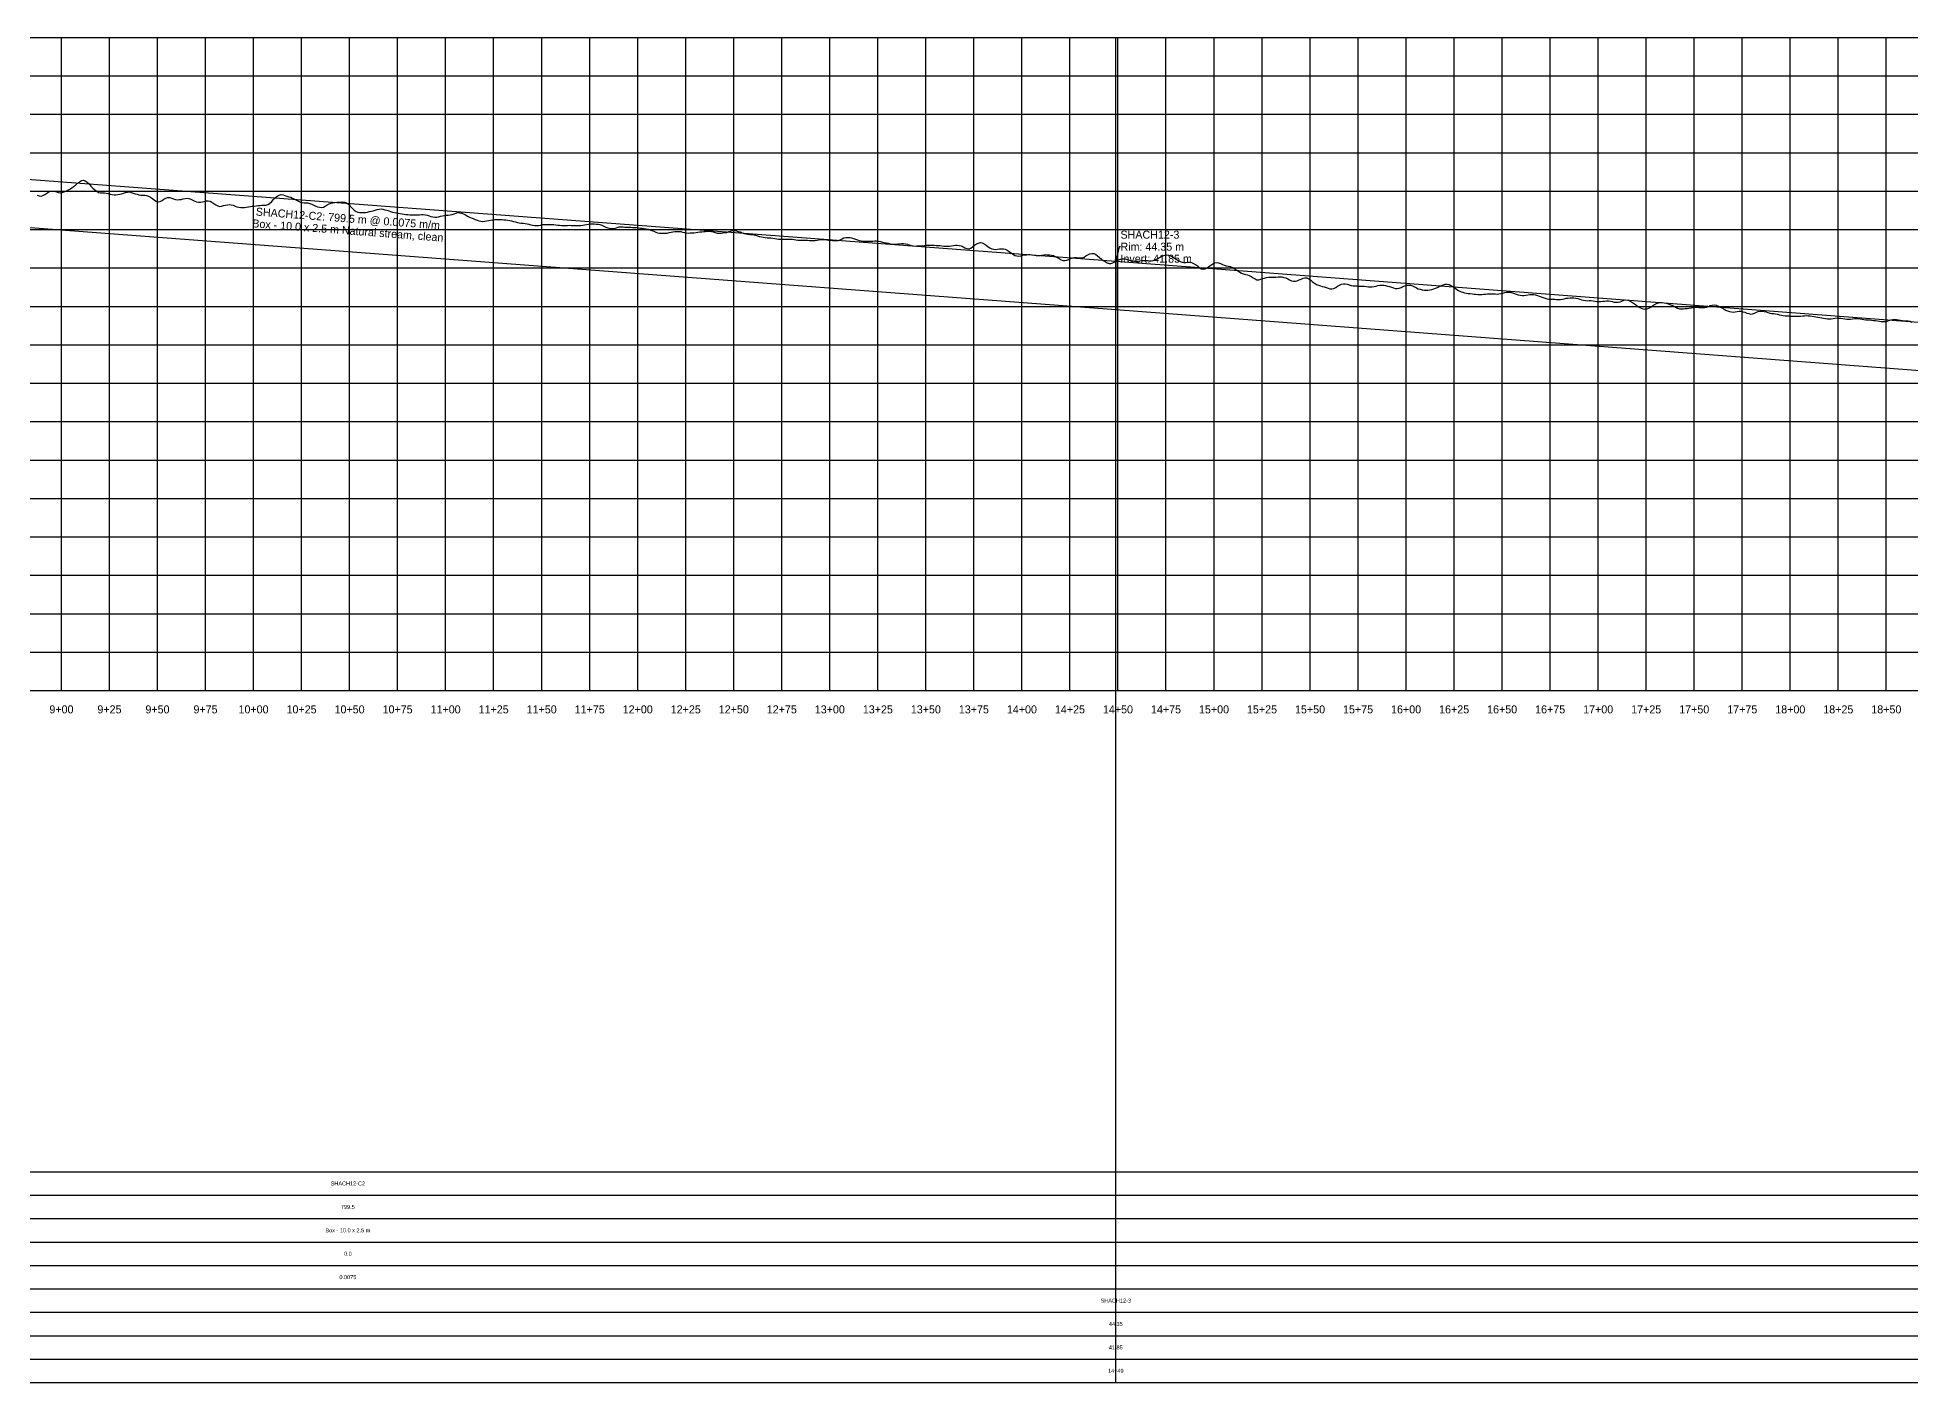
# Model space of a CAD drawing. Extents: x -64 to 3812, y -140 to 571.
# Drawn here: x 888 to 1863, y -140 to 560 of the extents above; entities that cross this region are included whole.
import ezdxf
from ezdxf.enums import TextEntityAlignment as Align

# ---------------------------------------------------------------- set-up
doc = ezdxf.new("R2010")
doc.units = 0
for name, color, linetype in [('Annotation', 7, 'Continuous'), ('Annotation_Table', 254, 'Continuous'), ('Crown', 7, 'Continuous'), ('Grid', 254, 'Continuous'), ('Grid_Text', 7, 'Continuous'), ('Ground_Elevation', 3, 'Continuous'), ('Hydraulic_Grade', 5, 'Continuous'), ('Invert', 7, 'Continuous'), ('Structure', 7, 'Continuous')]:
    doc.layers.add(name, color=color, linetype=linetype)

msp = doc.modelspace()

# ---------------------------------------------------------------- linework, layer by layer
at = {"layer": 'Annotation', "color": 0}
msp.add_lwpolyline([(1451.31, 451.09), (1450.57, 451.09), (1448.87, 443.47)], dxfattribs=at)
msp.add_lwpolyline([(1448.87, 443.47), (1448.67, 444.45), (1449.46, 444.27)], close=True, dxfattribs=at)
at = {"layer": 'Annotation_Table', "color": 254}
for points in [[(1448.87, -140.21), (1448.87, 560)], [(-25, -30.48), (3774.95, -30.48)], [(-25, -42.67), (3774.95, -42.67)], [(-25, -54.86), (3774.95, -54.86)], [(-25, -67.06), (3774.95, -67.06)], [(-25, -79.25), (3774.95, -79.25)], [(-25, -91.44), (3774.95, -91.44)], [(-25, -103.63), (3774.95, -103.63)], [(-25, -115.82), (3774.95, -115.82)], [(-25, -128.02), (3774.95, -128.02)], [(-25, -140.21), (3774.95, -140.21)]]:
    msp.add_lwpolyline(points, dxfattribs=at)
at = {"layer": 'Crown', "color": 0}
for points in [[(649.36, 503.81), (1448.87, 443.47)], [(1448.87, 443.47), (1448.87, 443.47)], [(1448.87, 443.47), (2524.45, 361.87)]]:
    msp.add_lwpolyline(points, dxfattribs=at)
at = {"layer": 'Grid', "color": 254}
for points in [[(-25, 560), (3775, 560)], [(900, 220), (900, 560)], [(925, 220), (925, 560)], [(950, 220), (950, 560)], [(975, 220), (975, 560)], [(1000, 220), (1000, 560)], [(1025, 220), (1025, 560)], [(1050, 220), (1050, 560)], [(1075, 220), (1075, 560)], [(1100, 220), (1100, 560)], [(1125, 220), (1125, 560)], [(1150, 220), (1150, 560)], [(1175, 220), (1175, 560)], [(1200, 220), (1200, 560)], [(1225, 220), (1225, 560)], [(1250, 220), (1250, 560)], [(1275, 220), (1275, 560)], [(1300, 220), (1300, 560)], [(1325, 220), (1325, 560)], [(1350, 220), (1350, 560)], [(1375, 220), (1375, 560)], [(1400, 220), (1400, 560)], [(1425, 220), (1425, 560)], [(1450, 220), (1450, 560)], [(1475, 220), (1475, 560)], [(1500, 220), (1500, 560)], [(1525, 220), (1525, 560)], [(1550, 220), (1550, 560)], [(1575, 220), (1575, 560)], [(1600, 220), (1600, 560)], [(1625, 220), (1625, 560)], [(1650, 220), (1650, 560)], [(1675, 220), (1675, 560)], [(1700, 220), (1700, 560)], [(1725, 220), (1725, 560)], [(1750, 220), (1750, 560)], [(1775, 220), (1775, 560)], [(1800, 220), (1800, 560)], [(1825, 220), (1825, 560)], [(1850, 220), (1850, 560)], [(-25, 540), (3775, 540)], [(-25, 520), (3775, 520)], [(-25, 500), (3775, 500)], [(-25, 480), (3775, 480)], [(-25, 460), (3775, 460)], [(-25, 440), (3775, 440)], [(-25, 420), (3775, 420)], [(-25, 400), (3775, 400)], [(-25, 380), (3775, 380)], [(-25, 360), (3775, 360)], [(-25, 340), (3775, 340)], [(-25, 320), (3775, 320)], [(-25, 300), (3775, 300)], [(-25, 280), (3775, 280)], [(-25, 260), (3775, 260)], [(-25, 240), (3775, 240)], [(-25, 220), (3775, 220)]]:
    msp.add_lwpolyline(points, dxfattribs=at)
at = {"layer": 'Ground_Elevation', "color": 3}
msp.add_lwpolyline([(887.36, 477.98), (888.36, 477.49), (889.36, 477.38), (890.36, 477.67), (891.36, 478.26), (892.36, 478.99), (893.36, 479.65), (894.36, 480.06), (895.36, 480.16), (896.36, 479.98), (897.36, 479.63), (898.36, 479.3), (899.36, 479.16), (900.36, 479.28), (901.36, 479.6), (902.36, 480.05), (903.36, 480.53), (904.36, 481.09), (905.36, 481.69), (906.36, 482.37), (907.36, 483.17), (908.36, 484.07), (909.36, 484.89), (910.36, 485.46), (911.36, 485.66), (912.36, 485.41), (913.36, 484.75), (914.36, 483.77), (915.36, 482.67), (916.36, 481.6), (917.36, 480.66), (918.36, 479.9), (919.36, 479.37), (920.36, 479.14), (921.36, 479.08), (922.36, 479.07), (923.36, 478.97), (924.36, 478.75), (925.36, 478.49), (926.36, 478.26), (927.36, 478.12), (928.36, 478.11), (929.36, 478.21), (930.36, 478.39), (931.36, 478.66), (932.36, 478.98), (933.36, 479.32), (934.36, 479.55), (935.36, 479.57), (936.36, 479.34), (937.36, 478.99), (938.36, 478.65), (939.36, 478.38), (940.36, 478.16), (941.36, 477.98), (942.36, 477.91), (943.36, 477.89), (944.36, 477.76), (945.36, 477.42), (946.36, 476.85), (947.36, 476.14), (948.36, 475.35), (949.36, 474.7), (950.36, 474.43), (951.36, 474.6), (952.36, 475.12), (953.36, 475.8), (954.36, 476.36), (955.36, 476.68), (956.36, 476.68), (957.36, 476.37), (958.36, 475.93), (959.36, 475.62), (960.36, 475.54), (961.36, 475.58), (962.36, 475.72), (963.36, 475.97), (964.36, 476.22), (965.36, 476.32), (966.36, 476.15), (967.36, 475.77), (968.36, 475.28), (969.36, 474.8), (970.36, 474.45), (971.36, 474.26), (972.36, 474.24), (973.36, 474.41), (974.36, 474.67), (975.36, 474.9), (976.36, 474.94), (977.36, 474.73), (978.36, 474.25), (979.36, 473.57), (980.36, 472.87), (981.36, 472.32), (982.36, 472.08), (983.36, 472.17), (984.36, 472.44), (985.36, 472.73), (986.36, 472.91), (987.36, 472.96), (988.36, 472.9), (989.36, 472.63), (990.36, 472.26), (991.36, 471.91), (992.36, 471.67), (993.36, 471.54), (994.36, 471.52), (995.36, 471.54), (996.36, 471.62), (997.36, 471.78), (998.36, 471.96), (999.36, 472.12), (1000.36, 472.24), (1001.36, 472.37), (1002.36, 472.49), (1003.36, 472.6), (1004.36, 472.69), (1005.36, 472.72), (1006.36, 472.78), (1007.36, 472.98), (1008.36, 473.51), (1009.36, 474.46), (1010.36, 475.57), (1011.36, 476.61), (1012.36, 477.43), (1013.36, 477.95), (1014.36, 478.19), (1015.36, 478.12), (1016.36, 477.78), (1017.36, 477.4), (1018.36, 477.08), (1019.36, 476.78), (1020.36, 476.4), (1021.36, 475.85), (1022.36, 475.25), (1023.36, 474.72), (1024.36, 474.32), (1025.36, 474.09), (1026.36, 473.96), (1027.36, 473.92), (1028.36, 473.87), (1029.36, 473.61), (1030.36, 473.19), (1031.36, 472.7), (1032.36, 472.24), (1033.36, 471.88), (1034.36, 471.63), (1035.36, 471.51), (1036.36, 471.64), (1037.36, 472.11), (1038.36, 472.83), (1039.36, 473.42), (1040.36, 473.74), (1041.36, 473.92), (1042.36, 474.07), (1043.36, 474.19), (1044.36, 474.24), (1045.36, 474.28), (1046.36, 474.37), (1047.36, 474.3), (1048.36, 473.87), (1049.36, 473.14), (1050.36, 472.18), (1051.36, 471.13), (1052.36, 470.17), (1053.36, 469.48), (1054.36, 469.11), (1055.36, 468.96), (1056.36, 468.87), (1057.36, 468.85), (1058.36, 468.96), (1059.36, 469.14), (1060.36, 469.33), (1061.36, 469.53), (1062.36, 469.77), (1063.36, 470.1), (1064.36, 470.43), (1065.36, 470.68), (1066.36, 470.75), (1067.36, 470.61), (1068.36, 470.35), (1069.36, 470.06), (1070.36, 469.74), (1071.36, 469.35), (1072.36, 468.99), (1073.36, 468.82), (1074.36, 468.75), (1075.36, 468.61), (1076.36, 468.41), (1077.36, 468.17), (1078.36, 468), (1079.36, 467.88), (1080.36, 467.79), (1081.36, 467.7), (1082.36, 467.63), (1083.36, 467.6), (1084.36, 467.61), (1085.36, 467.67), (1086.36, 467.73), (1087.36, 467.78), (1088.36, 467.8), (1089.36, 467.74), (1090.36, 467.54), (1091.36, 467.23), (1092.36, 466.87), (1093.36, 466.56), (1094.36, 466.37), (1095.36, 466.41), (1096.36, 466.65), (1097.36, 466.96), (1098.36, 467.22), (1099.36, 467.38), (1100.36, 467.48), (1101.36, 467.54), (1102.36, 467.62), (1103.36, 467.84), (1104.36, 468.21), (1105.36, 468.6), (1106.36, 468.81), (1107.36, 468.78), (1108.36, 468.56), (1109.36, 468.17), (1110.36, 467.65), (1111.36, 467.04), (1112.36, 466.5), (1113.36, 466.07), (1114.36, 465.69), (1115.36, 465.3), (1116.36, 464.92), (1117.36, 464.58), (1118.36, 464.33), (1119.36, 464.26), (1120.36, 464.33), (1121.36, 464.48), (1122.36, 464.64), (1123.36, 464.81), (1124.36, 465.02), (1125.36, 465.16), (1126.36, 465.2), (1127.36, 465.18), (1128.36, 465.18), (1129.36, 465.18), (1130.36, 465.14), (1131.36, 465.06), (1132.36, 464.94), (1133.36, 464.73), (1134.36, 464.49), (1135.36, 464.24), (1136.36, 463.97), (1137.36, 463.71), (1138.36, 463.53), (1139.36, 463.41), (1140.36, 463.36), (1141.36, 463.24), (1142.36, 463.04), (1143.36, 462.77), (1144.36, 462.48), (1145.36, 462.23), (1146.36, 462.08), (1147.36, 462.06), (1148.36, 462.17), (1149.36, 462.36), (1150.36, 462.57), (1151.36, 462.7), (1152.36, 462.68), (1153.36, 462.64), (1154.36, 462.63), (1155.36, 462.64), (1156.36, 462.57), (1157.36, 462.44), (1158.36, 462.29), (1159.36, 462.22), (1160.36, 462.19), (1161.36, 462.16), (1162.36, 462.16), (1163.36, 462.18), (1164.36, 462.2), (1165.36, 462.19), (1166.36, 462.14), (1167.36, 462.12), (1168.36, 462.1), (1169.36, 462.11), (1170.36, 462.16), (1171.36, 462.25), (1172.36, 462.4), (1173.36, 462.58), (1174.36, 462.78), (1175.36, 462.93), (1176.36, 463.01), (1177.36, 462.99), (1178.36, 462.89), (1179.36, 462.75), (1180.36, 462.55), (1181.36, 462.24), (1182.36, 461.8), (1183.36, 461.31), (1184.36, 460.92), (1185.36, 460.69), (1186.36, 460.61), (1187.36, 460.61), (1188.36, 460.79), (1189.36, 461.13), (1190.36, 461.39), (1191.36, 461.49), (1192.36, 461.43), (1193.36, 461.33), (1194.36, 461.29), (1195.36, 461.26), (1196.36, 461.21), (1197.36, 461.15), (1198.36, 461.1), (1199.36, 461.03), (1200.36, 460.93), (1201.36, 460.78), (1202.36, 460.64), (1203.36, 460.5), (1204.36, 460.36), (1205.36, 460.17), (1206.36, 459.91), (1207.36, 459.56), (1208.36, 459.13), (1209.36, 458.69), (1210.36, 458.34), (1211.36, 458.15), (1212.36, 458.09), (1213.36, 458.09), (1214.36, 458.1), (1215.36, 458.2), (1216.36, 458.4), (1217.36, 458.66), (1218.36, 458.84), (1219.36, 458.96), (1220.36, 459.01), (1221.36, 459.01), (1222.36, 458.93), (1223.36, 458.72), (1224.36, 458.46), (1225.36, 458.26), (1226.36, 458.18), (1227.36, 458.23), (1228.36, 458.31), (1229.36, 458.38), (1230.36, 458.46), (1231.36, 458.61), (1232.36, 458.76), (1233.36, 458.89), (1234.36, 458.99), (1235.36, 459.07), (1236.36, 459.14), (1237.36, 459.13), (1238.36, 459), (1239.36, 458.73), (1240.36, 458.41), (1241.36, 458.17), (1242.36, 458.07), (1243.36, 458.11), (1244.36, 458.24), (1245.36, 458.43), (1246.36, 458.43), (1247.36, 458.97), (1248.36, 459.24), (1249.36, 459.44), (1250.36, 459.47), (1251.36, 459.34), (1252.36, 459.07), (1253.36, 458.74), (1254.36, 458.37), (1255.36, 458.03), (1256.36, 457.77), (1257.36, 457.6), (1258.36, 457.47), (1259.36, 457.36), (1260.36, 457.24), (1261.36, 457.04), (1262.36, 456.76), (1263.36, 456.46), (1264.36, 456.18), (1265.36, 455.99), (1266.36, 455.88), (1267.36, 455.77), (1268.36, 455.68), (1269.36, 455.63), (1270.36, 455.57), (1271.36, 455.43), (1272.36, 455.21), (1273.36, 455.03), (1274.36, 454.95), (1275.36, 454.95), (1276.36, 454.97), (1277.36, 455.02), (1278.36, 455.05), (1279.36, 455.04), (1280.36, 454.94), (1281.36, 454.78), (1282.36, 454.63), (1283.36, 454.5), (1284.36, 454.43), (1285.36, 454.41), (1286.36, 454.43), (1287.36, 454.47), (1288.36, 454.44), (1289.36, 454.39), (1290.36, 454.29), (1291.36, 454.24), (1292.36, 454.31), (1293.36, 454.51), (1294.36, 454.7), (1295.36, 454.79), (1296.36, 454.78), (1297.36, 454.75), (1298.36, 454.68), (1299.36, 454.55), (1300.36, 454.41), (1301.36, 454.31), (1302.36, 454.25), (1303.36, 454.25), (1304.36, 454.38), (1305.36, 454.72), (1306.36, 455.19), (1307.36, 455.61), (1308.36, 455.81), (1309.36, 455.87), (1310.36, 455.86), (1311.36, 455.73), (1312.36, 455.41), (1313.36, 454.98), (1314.36, 454.62), (1315.36, 454.36), (1316.36, 454.17), (1317.36, 454.04), (1318.36, 453.98), (1319.36, 453.93), (1320.36, 453.9), (1321.36, 453.92), (1322.36, 454.02), (1323.36, 454.1), (1324.36, 454.07), (1325.36, 453.91), (1326.36, 453.71), (1327.36, 453.51), (1328.36, 453.3), (1329.36, 453.08), (1330.36, 452.84), (1331.36, 452.63), (1332.36, 452.48), (1333.36, 452.42), (1334.36, 452.46), (1335.36, 452.54), (1336.36, 452.61), (1337.36, 452.67), (1338.36, 452.68), (1339.36, 452.59), (1340.36, 452.37), (1341.36, 452.05), (1342.36, 451.74), (1343.36, 451.5), (1344.36, 451.43), (1345.36, 451.48), (1346.36, 451.54), (1347.36, 451.55), (1348.36, 451.59), (1349.36, 451.69), (1350.36, 451.82), (1351.36, 451.93), (1352.36, 451.95), (1353.36, 451.89), (1354.36, 451.8), (1355.36, 451.74), (1356.36, 451.71), (1357.36, 451.63), (1358.36, 451.51), (1359.36, 451.4), (1360.36, 451.35), (1361.36, 451.34), (1362.36, 451.42), (1363.36, 451.54), (1364.36, 451.68), (1365.36, 451.82), (1366.36, 451.84), (1367.36, 451.73), (1368.36, 451.45), (1369.36, 451.01), (1370.36, 450.53), (1371.36, 450.12), (1372.36, 450.01), (1373.36, 450.31), (1374.36, 450.99), (1375.36, 451.81), (1376.36, 452.49), (1377.36, 452.97), (1378.36, 453.21), (1379.36, 453.12), (1380.36, 452.61), (1381.36, 451.81), (1382.36, 451.03), (1383.36, 450.42), (1384.36, 450), (1385.36, 449.77), (1386.36, 449.68), (1387.36, 449.75), (1388.36, 449.9), (1389.36, 450.01), (1390.36, 449.99), (1391.36, 449.73), (1392.36, 449.22), (1393.36, 448.56), (1394.36, 447.81), (1395.36, 447.13), (1396.36, 446.57), (1397.36, 446.25), (1398.36, 446.21), (1399.36, 446.35), (1400.36, 446.59), (1401.36, 446.77), (1402.36, 446.91), (1403.36, 446.98), (1404.36, 446.94), (1405.36, 446.85), (1406.36, 446.7), (1407.36, 446.58), (1408.36, 446.5), (1409.36, 446.52), (1410.36, 446.66), (1411.36, 446.83), (1412.36, 446.93), (1413.36, 446.92), (1414.36, 446.83), (1415.36, 446.69), (1416.36, 446.42), (1417.36, 445.99), (1418.36, 445.44), (1419.36, 444.85), (1420.36, 444.32), (1421.36, 443.97), (1422.36, 443.83), (1423.36, 443.99), (1424.36, 444.37), (1425.36, 444.9), (1426.36, 445.35), (1427.36, 445.53), (1428.36, 445.44), (1429.36, 445.26), (1430.36, 445.2), (1431.36, 445.34), (1432.36, 445.7), (1433.36, 446.24), (1434.36, 446.84), (1435.36, 447.33), (1436.36, 447.58), (1437.36, 447.52), (1438.36, 447.11), (1439.36, 446.38), (1440.36, 445.49), (1441.36, 444.67), (1442.36, 443.96), (1443.36, 443.29), (1444.36, 442.69), (1445.36, 442.3), (1446.36, 442.26), (1447.36, 442.62), (1448.36, 443.17), (1449.36, 443.74), (1450.36, 444.23), (1451.36, 444.6), (1452.36, 444.81), (1453.36, 444.82), (1454.36, 444.6), (1455.36, 444.27), (1456.36, 443.96), (1457.36, 443.69), (1458.36, 443.53), (1459.36, 443.47), (1460.36, 443.52), (1461.36, 443.67), (1462.36, 443.87), (1463.36, 443.97), (1464.36, 443.92), (1465.36, 443.81), (1466.36, 443.7), (1467.36, 443.7), (1468.36, 443.87), (1469.36, 444.2), (1470.36, 444.71), (1471.36, 445.31), (1472.36, 445.88), (1473.36, 446.36), (1474.36, 446.67), (1475.36, 446.78), (1476.36, 446.66), (1477.36, 446.33), (1478.36, 445.82), (1479.36, 445.18), (1480.36, 444.53), (1481.36, 443.91), (1482.36, 443.4), (1483.36, 443.04), (1484.36, 442.89), (1485.36, 442.91), (1486.36, 442.98), (1487.36, 443), (1488.36, 442.81), (1489.36, 442.41), (1490.36, 441.82), (1491.36, 441.07), (1492.36, 440.27), (1493.36, 439.61), (1494.36, 439.34), (1495.36, 439.55), (1496.36, 440.08), (1497.36, 440.78), (1498.36, 441.52), (1499.36, 442.18), (1500.36, 442.66), (1501.36, 442.81), (1502.36, 442.63), (1503.36, 442.25), (1504.36, 441.84), (1505.36, 441.46), (1506.36, 441.15), (1507.36, 440.92), (1508.36, 440.72), (1509.36, 440.45), (1510.36, 439.96), (1511.36, 439.24), (1512.36, 438.46), (1513.36, 437.76), (1514.36, 437.25), (1515.36, 436.89), (1516.36, 436.63), (1517.36, 436.37), (1518.36, 436.03), (1519.36, 435.52), (1520.36, 434.9), (1521.36, 434.29), (1522.36, 433.89), (1523.36, 433.83), (1524.36, 434.09), (1525.36, 434.46), (1526.36, 434.76), (1527.36, 434.99), (1528.36, 435.15), (1529.36, 435.23), (1530.36, 435.24), (1531.36, 435.21), (1532.36, 435.28), (1533.36, 435.4), (1534.36, 435.44), (1535.36, 435.35), (1536.36, 435.12), (1537.36, 434.79), (1538.36, 434.37), (1539.36, 433.85), (1540.36, 433.35), (1541.36, 433.07), (1542.36, 433.07), (1543.36, 433.35), (1544.36, 433.79), (1545.36, 434.26), (1546.36, 434.67), (1547.36, 434.93), (1548.36, 434.83), (1549.36, 434.36), (1550.36, 433.61), (1551.36, 432.79), (1552.36, 432.04), (1553.36, 431.45), (1554.36, 431.01), (1555.36, 430.69), (1556.36, 430.42), (1557.36, 430.13), (1558.36, 429.78), (1559.36, 429.42), (1560.36, 429.11), (1561.36, 429.07), (1562.36, 429.33), (1563.36, 429.87), (1564.36, 430.47), (1565.36, 431.06), (1566.36, 431.53), (1567.36, 431.8), (1568.36, 431.79), (1569.36, 431.51), (1570.36, 431.14), (1571.36, 430.84), (1572.36, 430.68), (1573.36, 430.65), (1574.36, 430.64), (1575.36, 430.59), (1576.36, 430.54), (1577.36, 430.52), (1578.36, 430.48), (1579.36, 430.39), (1580.36, 430.27), (1581.36, 430.2), (1582.36, 430.22), (1583.36, 430.35), (1584.36, 430.57), (1585.36, 430.84), (1586.36, 431.02), (1587.36, 431.05), (1588.36, 430.99), (1589.36, 430.8), (1590.36, 430.58), (1591.36, 430.3), (1592.36, 429.94), (1593.36, 429.58), (1594.36, 429.31), (1595.36, 429.26), (1596.36, 429.45), (1597.36, 429.82), (1598.36, 430.28), (1599.36, 430.71), (1600.36, 431.02), (1601.36, 431.12), (1602.36, 430.99), (1603.36, 430.66), (1604.36, 430.18), (1605.36, 429.66), (1606.36, 429.22), (1607.36, 428.91), (1608.36, 428.69), (1609.36, 428.5), (1610.36, 428.4), (1611.36, 428.42), (1612.36, 428.6), (1613.36, 428.88), (1614.36, 429.2), (1615.36, 429.53), (1616.36, 429.91), (1617.36, 430.36), (1618.36, 430.86), (1619.36, 431.29), (1620.36, 431.52), (1621.36, 431.54), (1622.36, 431.35), (1623.36, 430.92), (1624.36, 430.31), (1625.36, 429.59), (1626.36, 428.88), (1627.36, 428.27), (1628.36, 427.76), (1629.36, 427.34), (1630.36, 427.04), (1631.36, 426.87), (1632.36, 426.76), (1633.36, 426.67), (1634.36, 426.57), (1635.36, 426.44), (1636.36, 426.3), (1637.36, 426.18), (1638.36, 426.15), (1639.36, 426.19), (1640.36, 426.3), (1641.36, 426.45), (1642.36, 426.57), (1643.36, 426.62), (1644.36, 426.6), (1645.36, 426.54), (1646.36, 426.49), (1647.36, 426.45), (1648.36, 426.48), (1649.36, 426.64), (1650.36, 426.94), (1651.36, 427.25), (1652.36, 427.46), (1653.36, 427.49), (1654.36, 427.33), (1655.36, 427.05), (1656.36, 426.7), (1657.36, 426.36), (1658.36, 426.07), (1659.36, 425.87), (1660.36, 425.75), (1661.36, 425.75), (1662.36, 425.87), (1663.36, 426.04), (1664.36, 426.17), (1665.36, 426.22), (1666.36, 426.2), (1667.36, 426.02), (1668.36, 425.71), (1669.36, 425.32), (1670.36, 424.92), (1671.36, 424.59), (1672.36, 424.26), (1673.36, 423.98), (1674.36, 423.82), (1675.36, 423.75), (1676.36, 423.74), (1677.36, 423.71), (1678.36, 423.66), (1679.36, 423.61), (1680.36, 423.66), (1681.36, 423.82), (1682.36, 424.02), (1683.36, 424.23), (1684.36, 424.36), (1685.36, 424.44), (1686.36, 424.46), (1687.36, 424.42), (1688.36, 424.28), (1689.36, 424.05), (1690.36, 423.74), (1691.36, 423.42), (1692.36, 423.16), (1693.36, 422.99), (1694.36, 422.96), (1695.36, 423.01), (1696.36, 423.04), (1697.36, 422.94), (1698.36, 422.75), (1699.36, 422.62), (1700.36, 422.59), (1701.36, 422.61), (1702.36, 422.65), (1703.36, 422.75), (1704.36, 422.89), (1705.36, 422.92), (1706.36, 422.75), (1707.36, 422.5), (1708.36, 422.26), (1709.36, 422.13), (1710.36, 422.16), (1711.36, 422.41), (1712.36, 422.8), (1713.36, 423.17), (1714.36, 423.34), (1715.36, 423.25), (1716.36, 422.9), (1717.36, 422.35), (1718.36, 421.7), (1719.36, 420.99), (1720.36, 420.3), (1721.36, 419.66), (1722.36, 419.13), (1723.36, 418.78), (1724.36, 418.64), (1725.36, 418.74), (1726.36, 419.06), (1727.36, 419.6), (1728.36, 420.29), (1729.36, 420.99), (1730.36, 421.55), (1731.36, 421.88), (1732.36, 422.04), (1733.36, 422.06), (1734.36, 421.94), (1735.36, 421.69), (1736.36, 421.38), (1737.36, 421.02), (1738.36, 420.6), (1739.36, 420.1), (1740.36, 419.53), (1741.36, 419.05), (1742.36, 418.74), (1743.36, 418.67), (1744.36, 418.73), (1745.36, 418.84), (1746.36, 418.95), (1747.36, 419.1), (1748.36, 419.31), (1749.36, 419.51), (1750.36, 419.64), (1751.36, 419.61), (1752.36, 419.48), (1753.36, 419.36), (1754.36, 419.32), (1755.36, 419.4), (1756.36, 419.61), (1757.36, 419.96), (1758.36, 420.39), (1759.36, 420.72), (1760.36, 420.84), (1761.36, 420.66), (1762.36, 420.29), (1763.36, 419.81), (1764.36, 419.25), (1765.36, 418.65), (1766.36, 418.1), (1767.36, 417.65), (1768.36, 417.32), (1769.36, 417.09), (1770.36, 417.04), (1771.36, 417.17), (1772.36, 417.36), (1773.36, 417.49), (1774.36, 417.44), (1775.36, 417.23), (1776.36, 416.92), (1777.36, 416.56), (1778.36, 416.22), (1779.36, 416.04), (1780.36, 416.16), (1781.36, 416.5), (1782.36, 416.95), (1783.36, 417.31), (1784.36, 417.49), (1785.36, 417.5), (1786.36, 417.37), (1787.36, 417.12), (1788.36, 416.8), (1789.36, 416.52), (1790.36, 416.36), (1791.36, 416.26), (1792.36, 416.14), (1793.36, 415.93), (1794.36, 415.68), (1795.36, 415.41), (1796.36, 415.21), (1797.36, 415.11), (1798.36, 415.07), (1799.36, 415.01), (1800.36, 414.94), (1801.36, 414.89), (1802.36, 414.89), (1803.36, 414.88), (1804.36, 414.87), (1805.36, 414.9), (1806.36, 415.01), (1807.36, 415.15), (1808.36, 415.22), (1809.36, 415.15), (1810.36, 415.01), (1811.36, 414.87), (1812.36, 414.73), (1813.36, 414.58), (1814.36, 414.42), (1815.36, 414.23), (1816.36, 414.02), (1817.36, 413.8), (1818.36, 413.62), (1819.36, 413.54), (1820.36, 413.54), (1821.36, 413.61), (1822.36, 413.73), (1823.36, 413.87), (1824.36, 413.97), (1825.36, 413.95), (1826.36, 413.85), (1827.36, 413.69), (1828.36, 413.52), (1829.36, 413.41), (1830.36, 413.38), (1831.36, 413.43), (1832.36, 413.53), (1833.36, 413.64), (1834.36, 413.7), (1835.36, 413.68), (1836.36, 413.56), (1837.36, 413.37), (1838.36, 413.19), (1839.36, 413.07), (1840.36, 413), (1841.36, 412.95), (1842.36, 412.87), (1843.36, 412.74), (1844.36, 412.6), (1845.36, 412.46), (1846.36, 412.32), (1847.36, 412.2), (1848.36, 412.1), (1849.36, 412.14), (1850.36, 412.36), (1851.36, 412.71), (1852.36, 413.05), (1853.36, 413.26), (1854.36, 413.27), (1855.36, 413.14), (1856.36, 412.97), (1857.36, 412.79), (1858.36, 412.65), (1859.36, 412.56), (1860.36, 412.51), (1861.36, 412.44), (1862.36, 412.26), (1863.36, 411.83)], dxfattribs=at)
at = {"layer": 'Hydraulic_Grade', "color": 5}
for points in [[(649.36, 478.81), (1448.87, 418.47)], [(1448.87, 418.47), (1448.87, 418.47)], [(1448.87, 418.47), (2524.45, 336.87)]]:
    msp.add_lwpolyline(points, dxfattribs=at)
at = {"layer": 'Invert', "color": 0}
for points in [[(649.36, 478.81), (1448.87, 418.47)], [(1448.87, 418.47), (1448.87, 418.47)], [(1448.87, 418.47), (2524.45, 336.87)]]:
    msp.add_lwpolyline(points, dxfattribs=at)
at = {"layer": 'Structure', "color": 0}
msp.add_lwpolyline([(1448.87, 443.47), (1448.87, 418.47)], dxfattribs=at)
msp.add_lwpolyline([(1448.87, 443.47), (1448.87, 418.47)], dxfattribs=at)

# ---------------------------------------------------------------- texts
at = {"layer": 'Annotation', "color": 0}
for s, p in [('SHACH12-C2: 799.5 m @ 0.0075 m/m', (1049.11, 465.78)), ('Box - 10.0 x 2.5 m Natural stream, clean', (1049.11, 459.53))]:
    msp.add_text(s, height=4.1667, rotation=355.68402, dxfattribs=at).set_placement(p, align=Align.MIDDLE_CENTER)
for s, height, p in [('SHACH12-3', 4.167, (1451.31, 457.34)), ('Rim: 44.35 m', 4.1667, (1451.31, 451.09)), ('Invert: 41.85 m', 4.1667, (1451.31, 444.84))]:
    msp.add_text(s, height=height, dxfattribs=at).set_placement(p, align=Align.MIDDLE_LEFT)
at = {"layer": 'Annotation_Table', "color": 0}
for s, height, p in [('SHACH12-C2', 2.083, (1049.11, -36.58)), ('799.5', 2.083, (1049.11, -48.77)), ('Box - 10.0 x 2.5 m', 2.0833, (1049.11, -60.96)), ('0.0', 2.083, (1049.11, -73.15)), ('0.0075', 2.083, (1049.11, -85.34)), ('SHACH12-3', 2.083, (1448.87, -97.54)), ('44.35', 2.083, (1448.87, -109.73)), ('41.85', 2.083, (1448.87, -121.92)), ('14+49', 2.083, (1448.87, -134.11))]:
    msp.add_text(s, height=height, dxfattribs=at).set_placement(p, align=Align.MIDDLE_CENTER)
at = {"layer": 'Grid_Text', "color": 0}
for s, p in [('9+00', (900, 212.3)), ('9+25', (925, 212.3)), ('9+50', (950, 212.3)), ('9+75', (975, 212.3)), ('10+00', (1000, 212.3)), ('10+25', (1025, 212.3)), ('10+50', (1050, 212.3)), ('10+75', (1075, 212.3)), ('11+00', (1100, 212.3)), ('11+25', (1125, 212.3)), ('11+50', (1150, 212.3)), ('11+75', (1175, 212.3)), ('12+00', (1200, 212.3)), ('12+25', (1225, 212.3)), ('12+50', (1250, 212.3)), ('12+75', (1275, 212.3)), ('13+00', (1300, 212.3)), ('13+25', (1325, 212.3)), ('13+50', (1350, 212.3)), ('13+75', (1375, 212.3)), ('14+00', (1400, 212.3)), ('14+25', (1425, 212.3)), ('14+50', (1450, 212.3)), ('14+75', (1475, 212.3)), ('15+00', (1500, 212.3)), ('15+25', (1525, 212.3)), ('15+50', (1550, 212.3)), ('15+75', (1575, 212.3)), ('16+00', (1600, 212.3)), ('16+25', (1625, 212.3)), ('16+50', (1650, 212.3)), ('16+75', (1675, 212.3)), ('17+00', (1700, 212.3)), ('17+25', (1725, 212.3)), ('17+50', (1750, 212.3)), ('17+75', (1775, 212.3)), ('18+00', (1800, 212.3)), ('18+25', (1825, 212.3)), ('18+50', (1850, 212.3))]:
    msp.add_text(s, height=4.167, dxfattribs=at).set_placement(p, align=Align.TOP_CENTER)

doc.saveas('drawing.dxf')
